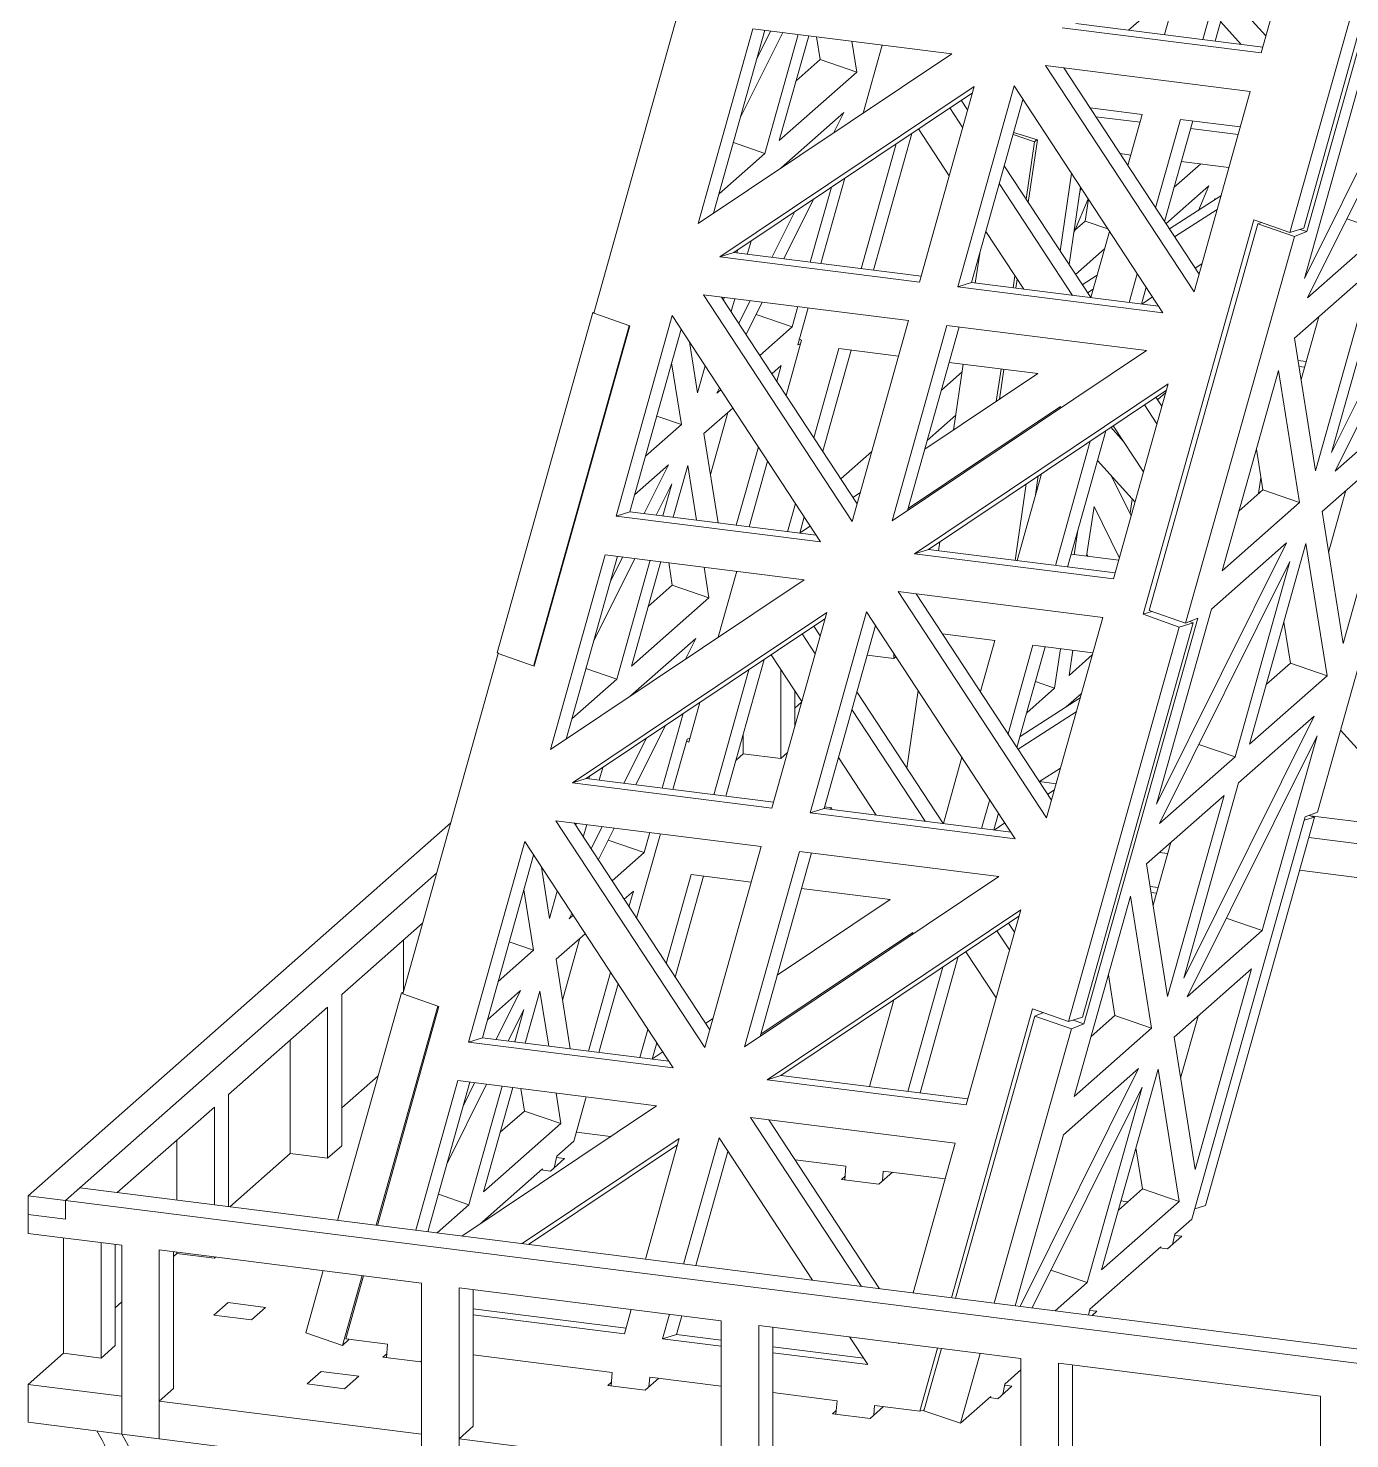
# Model space of a CAD drawing. Header units: millimetres. Extents: x 6136 to 7046, y 1563 to 2173.
# Drawn here: x 6842.1 to 6877.74, y 1717.72 to 1755.75 of the extents above; entities that cross this region are included whole.
import ezdxf

# ---------------------------------------------------------------- set-up
doc = ezdxf.new("R2010")
doc.units = ezdxf.units.MM
doc.header["$LTSCALE"] = 0.5
doc.layers.get('0').update_dxf_attribs({"color": 255})

# ---------------------------------------------------------------- blocks, each defined once
blk = doc.blocks.new('eiffel')
at = {"color": 3, "linetype": 'Continuous', "lineweight": 15}
for p, q in [((-20.413, -90.609), (-16.27, -75.837)), ((-19.895, -90.449), (-15.812, -75.895)), ((-19.784, -90.575), (-15.657, -75.914)), ((-21.494, -83.88), (-19.447, -76.581)), ((-23.216, -83.438), (-21.784, -78.333)), ((-23.673, -83.38), (-22.367, -78.724)), ((-24.194, -79.947), (-25.107, -83.2)), ((-46.491, -93.63), (-42.917, -80.889)), ((-21.317, -83.248), (-22.724, -81.687)), ((-21.433, -83.663), (-28.427, -82.781)), ((-26.457, -83.03), (-25.889, -82.53)), ((-22.233, -83.562), (-23.009, -82.701)), ((-14.999, -82.547), (-19.869, -92.325)), ((-40.534, -82.976), (-42.582, -90.275)), ((-40.077, -83.034), (-41.998, -89.884)), ((-40.992, -86.295), (-39.409, -83.118)), ((-40.534, -82.976), (-33.082, -83.915)), ((-39.859, -83.061), (-40.375, -84.096)), ((-38.827, -83.191), (-40.08, -87.646)), ((-39.539, -87.168), (-38.433, -83.241)), ((-38.142, -83.277), (-38.006, -84.136)), ((-36.819, -83.444), (-36.634, -84.607)), ((-21.494, -83.88), (-28.946, -82.941)), ((-19.753, -93.053), (-14.87, -83.248)), ((-33.082, -83.915), (-42.582, -90.275)), ((-35.68, -83.588), (-36.396, -86.134)), ((-38.006, -84.136), (-38.91, -84.933)), ((-36.634, -84.607), (-38.006, -84.136)), ((-29.563, -84.358), (-21.899, -85.324)), ((-24.005, -92.83), (-29.563, -84.358)), ((-23.818, -92.164), (-28.883, -84.444)), ((-36.634, -84.607), (-39.539, -87.168)), ((-17.816, -85.031), (-19.869, -92.325)), ((-41.763, -91.522), (-32.238, -85.145)), ((-41.245, -91.362), (-32.303, -85.376)), ((-32.238, -85.145), (-34.291, -92.463)), ((-32.857, -92.644), (-30.746, -85.118)), ((-32.32, -85.387), (-32.306, -85.389)), ((-30.746, -85.118), (-25.173, -93.612)), ((-24.005, -92.83), (-21.899, -85.324)), ((-32.67, -86.685), (-33.154, -85.946)), ((-32.483, -86.019), (-32.721, -85.656)), ((-32.339, -92.484), (-30.414, -85.624)), ((-30.415, -85.627), (-30.412, -85.628)), ((-27.899, -85.944), (-25.945, -86.19)), ((-39.465, -88.188), (-37.121, -86.12)), ((-37.121, -86.12), (-37.493, -86.868)), ((-26.027, -86.48), (-27.684, -86.271)), ((-25.945, -86.19), (-26.482, -88.103)), ((-25.443, -89.688), (-24.512, -86.371)), ((-25.111, -90.194), (-24.054, -86.429)), ((-24.512, -86.371), (-22.272, -86.653)), ((-34.575, -86.897), (-36.012, -92.022)), ((-34.323, -86.729), (-33.174, -88.481)), ((-29.974, -87.217), (-30.783, -86.939)), ((-30.763, -86.866), (-29.872, -87.144)), ((-30.212, -89.48), (-29.872, -87.144)), ((-29.908, -87.133), (-29.974, -87.217)), ((-22.353, -86.943), (-24.136, -86.718)), ((-40.08, -87.646), (-41.795, -89.158)), ((-40.08, -87.646), (-41.257, -87.242)), ((-35.158, -87.287), (-36.47, -91.964)), ((-30.291, -89.361), (-29.974, -87.217)), ((-26.776, -87.656), (-26.371, -87.707)), ((-27.872, -93.047), (-31.112, -88.11)), ((-24.756, -88.929), (-23.745, -88.038)), ((-24.48, -87.945), (-22.697, -88.17)), ((-37.084, -88.577), (-37.984, -91.773)), ((-28.595, -88.398), (-29.018, -91.301)), ((-38.377, -91.724), (-37.586, -88.913)), ((-28.552, -92.962), (-31.298, -88.775)), ((-28.261, -88.907), (-28.684, -91.81)), ((-28.286, -89.081), (-28.231, -88.952)), ((-23.451, -88.863), (-25.055, -90.278)), ((-22.997, -89.238), (-24.927, -90.474)), ((-23.842, -89.779), (-23.451, -88.863)), ((-13.969, -89.037), (-18.852, -98.842)), ((-39.37, -91.599), (-38.256, -89.362)), ((-27.969, -89.352), (-28.511, -90.622)), ((-28.084, -90.184), (-27.963, -89.361)), ((-23.142, -89.753), (-24.731, -90.772)), ((-23.219, -89.333), (-23.247, -89.398)), ((-23.219, -89.333), (-23.227, -89.385)), ((-18.723, -99.544), (-13.853, -89.766)), ((-38.974, -89.842), (-39.82, -91.542)), ((-28.468, -90.523), (-28.084, -90.184)), ((-28.084, -90.184), (-27.23, -90.477)), ((-21.764, -90.133), (-25.908, -104.904)), ((-21.614, -90.287), (-25.689, -104.766)), ((-20.413, -90.609), (-21.764, -90.133)), ((-21.479, -90.233), (-21.614, -90.287)), ((-21.614, -90.287), (-20.242, -90.758)), ((-16.929, -90.563), (-18.282, -90.099)), ((-31.802, -90.571), (-30.385, -92.731)), ((-27.173, -90.565), (-27.869, -93.048)), ((-20.242, -90.758), (-24.318, -105.237)), ((-19.895, -90.449), (-20.413, -90.609)), ((-19.784, -90.575), (-20.242, -90.758)), ((-20.03, -90.491), (-19.784, -90.575)), ((-16.929, -90.563), (-19.753, -93.053)), ((-41.763, -91.522), (-41.245, -91.362)), ((-34.23, -92.246), (-41.245, -91.362)), ((-41.099, -91.265), (-41.131, -91.377)), ((-40.737, -91.426), (-40.597, -90.929)), ((-28.442, -92.179), (-27.357, -91.223)), ((-34.291, -92.463), (-41.763, -91.522)), ((-32.196, -92.502), (-32.032, -91.391)), ((-23.709, -91.778), (-23.961, -91.946)), ((-18.852, -98.842), (-16.793, -91.528)), ((-30.782, -92.681), (-30.715, -92.229)), ((-30.681, -92.693), (-30.632, -92.355)), ((-27.634, -92.21), (-28.189, -92.565)), ((-26.436, -93.228), (-26.133, -92.15)), ((-20.239, -94.567), (-17.335, -92.006)), ((-17.335, -92.006), (-19.452, -99.527)), ((-42.38, -92.939), (-34.696, -93.907)), ((-36.807, -101.433), (-42.38, -92.939)), ((-32.857, -92.644), (-32.339, -92.484)), ((-25.173, -93.612), (-32.857, -92.644)), ((-25.334, -93.367), (-32.339, -92.484)), ((-27.779, -92.725), (-27.993, -92.862)), ((-25.978, -93.286), (-25.801, -92.655)), ((-36.62, -100.768), (-41.701, -93.025)), ((-41.598, -93.038), (-41.626, -93.138)), ((-41.341, -93.572), (-41.205, -93.087)), ((-40.626, -93.16), (-41.052, -94.014)), ((-40.78, -94.428), (-40.176, -93.217)), ((-39.058, -94.143), (-38.845, -93.385)), ((-38.451, -93.434), (-38.839, -94.813)), ((-25.563, -93.019), (-25.965, -93.288)), ((-50.105, -106.342), (-46.521, -93.608)), ((-46.521, -93.608), (-46.481, -93.592)), ((-46.488, -93.619), (-46.521, -93.608)), ((-45.141, -94.106), (-46.491, -93.63)), ((-43.549, -93.722), (-45.654, -101.228)), ((-43.549, -93.722), (-37.991, -102.193)), ((-39.058, -94.143), (-40.407, -93.68)), ((-34.696, -93.907), (-36.807, -101.433)), ((-19.336, -93.77), (-19.994, -96.11)), ((-48.733, -106.811), (-45.156, -94.101)), ((-48.715, -106.848), (-45.141, -94.106)), ((-43.217, -94.228), (-45.136, -101.068)), ((-39.058, -94.143), (-40.267, -95.21)), ((-35.315, -101.407), (-33.262, -94.088)), ((-34.732, -101.016), (-32.805, -94.146)), ((-33.262, -94.088), (-25.79, -95.029)), ((-42.604, -96.61), (-42.907, -94.7)), ((-39.285, -96.707), (-38.704, -94.635)), ((-38.839, -94.813), (-38.743, -94.775)), ((-38.782, -94.608), (-38.704, -94.635)), ((-37.309, -94.954), (-38.245, -98.292)), ((-36.851, -95.012), (-37.913, -98.797)), ((-37.309, -94.954), (-35.069, -95.237)), ((-25.79, -95.029), (-35.315, -101.407)), ((-19.452, -99.527), (-20.239, -94.567)), ((-43.571, -95.491), (-43.205, -97.8)), ((-42.318, -95.597), (-42.604, -96.61)), ((-39.816, -95.897), (-39.464, -95.586)), ((-39.631, -96.179), (-39.464, -95.586)), ((-33.178, -95.475), (-29.857, -95.893)), ((-33.009, -98.004), (-32.646, -95.542)), ((-19.806, -95.44), (-20.107, -95.402)), ((-29.857, -95.893), (-34.09, -98.727)), ((-33.469, -96.512), (-32.687, -95.822)), ((-31.41, -96.933), (-31.231, -95.72)), ((-31.287, -96.851), (-31.124, -95.734)), ((-20.839, -95.77), (-22.95, -103.272)), ((-20.839, -95.77), (-20.053, -100.717)), ((-19.867, -95.657), (-20.07, -95.631)), ((-41.875, -96.627), (-41.774, -96.426)), ((-41.728, -96.498), (-41.875, -96.627)), ((-34.471, -102.637), (-24.972, -96.277)), ((-33.952, -102.477), (-25.036, -96.508)), ((-27.019, -103.575), (-24.972, -96.277)), ((-25.366, -96.866), (-25.061, -96.597)), ((-25.073, -96.532), (-25.044, -96.536)), ((-42.361, -98.141), (-41.277, -97.185)), ((-34.71, -100.938), (-29.012, -97.123)), ((-29.012, -97.123), (-29.034, -97.201)), ((-25.392, -97.777), (-25.862, -97.061)), ((-25.206, -97.111), (-25.429, -96.771)), ((-15.906, -97.06), (-18.723, -99.544)), ((-43.205, -97.8), (-44.13, -97.483)), ((-42.118, -99.671), (-41.465, -97.351)), ((-33.996, -98.391), (-32.927, -97.449)), ((-19.384, -112.311), (-15.229, -97.547)), ((-43.205, -97.8), (-44.553, -98.989)), ((-41.83, -101.484), (-42.361, -98.141)), ((-28.741, -103.134), (-27.309, -98.029)), ((-26.647, -98.429), (-27.121, -97.903)), ((-27.031, -97.843), (-25.896, -99.573)), ((-41.148, -101.57), (-40.323, -98.638)), ((-29.198, -103.076), (-27.892, -98.419)), ((-21.668, -98.717), (-21.425, -100.247)), ((-19.209, -101.058), (-16.313, -98.503)), ((-18.424, -106.004), (-16.313, -98.503)), ((-40.666, -101.631), (-39.975, -99.169)), ((-37.234, -99.832), (-36.07, -98.806)), ((-27.623, -99.149), (-26.215, -100.71)), ((-44.957, -100.43), (-43.691, -99.314)), ((-43.691, -99.314), (-44.598, -101.136)), ((-43.509, -101.273), (-42.962, -99.331)), ((-42.962, -99.331), (-42.636, -101.383)), ((-29.719, -99.643), (-30.632, -102.895)), ((-29.838, -99.722), (-29.942, -100.437)), ((-27.077, -99.754), (-26.357, -101.215)), ((-21.497, -99.792), (-21.584, -100.387)), ((-44.148, -101.192), (-43.562, -100.016)), ((-43.562, -100.016), (-43.902, -101.223)), ((-36.501, -100.341), (-36.778, -100.527)), ((-30.29, -100.025), (-30.707, -102.886)), ((-21.425, -100.247), (-22.321, -101.037)), ((-20.053, -100.717), (-21.425, -100.247)), ((-18.966, -102.587), (-18.313, -100.268)), ((-38.936, -100.753), (-39.232, -101.812)), ((-27.751, -100.87), (-28.026, -102.731)), ((-26.801, -102.797), (-27.751, -100.87)), ((-26.324, -100.589), (-26.402, -101.122)), ((-20.053, -100.717), (-22.95, -103.272)), ((-45.654, -101.228), (-45.136, -101.068)), ((-37.991, -102.193), (-45.654, -101.228)), ((-38.152, -101.948), (-45.136, -101.068)), ((-38.604, -101.259), (-38.773, -101.863)), ((-18.424, -106.004), (-19.209, -101.058)), ((-38.38, -101.6), (-38.782, -101.868)), ((-28.489, -102.673), (-28.352, -101.749)), ((-33.526, -102.191), (-33.574, -102.525)), ((-20.54, -102.231), (-25.409, -112.009)), ((-23.356, -104.715), (-20.54, -102.231)), ((-21.928, -109.769), (-19.811, -102.248)), ((-19.811, -102.248), (-19.023, -107.208)), ((-46.059, -102.672), (-48.107, -109.97)), ((-45.602, -102.729), (-47.523, -109.58)), ((-46.49, -105.894), (-44.954, -102.811)), ((-46.059, -102.672), (-38.607, -103.61)), ((-45.404, -102.754), (-45.873, -103.694)), ((-44.37, -102.884), (-45.621, -107.33)), ((-45.079, -106.852), (-43.976, -102.934)), ((-43.681, -102.971), (-43.546, -103.82)), ((-34.471, -102.637), (-33.952, -102.477)), ((-27.019, -103.575), (-34.471, -102.637)), ((-26.958, -103.358), (-33.952, -102.477)), ((-26.825, -102.883), (-28.607, -102.658)), ((-27.969, -102.738), (-28.014, -102.648)), ((-25.294, -112.738), (-20.411, -102.933)), ((-20.411, -102.933), (-22.469, -110.247)), ((-42.358, -103.138), (-42.175, -104.291)), ((-41.826, -105.765), (-41.132, -103.292)), ((-38.607, -103.61), (-48.107, -109.97)), ((-43.546, -103.82), (-44.45, -104.617)), ((-42.175, -104.291), (-43.546, -103.82)), ((-35.088, -104.054), (-27.424, -105.019)), ((-29.53, -112.525), (-35.088, -104.054)), ((-42.175, -104.291), (-45.079, -106.852)), ((-29.343, -111.86), (-34.408, -104.14)), ((-47.288, -111.218), (-37.763, -104.84)), ((-46.77, -111.058), (-37.828, -105.071)), ((-37.763, -104.84), (-39.816, -112.159)), ((-38.382, -112.34), (-36.271, -104.814)), ((-37.845, -105.083), (-37.831, -105.084)), ((-36.271, -104.814), (-30.698, -113.308)), ((-29.53, -112.525), (-27.424, -105.019)), ((-28.133, -120.24), (-23.859, -105.054)), ((-25.581, -104.804), (-25.908, -104.904)), ((-25.908, -104.904), (-24.557, -105.381)), ((-25.689, -104.766), (-24.318, -105.237)), ((-23.356, -104.715), (-25.409, -112.009)), ((-24.318, -105.237), (-23.859, -105.054)), ((-38.008, -105.715), (-38.246, -105.352)), ((-37.864, -112.18), (-35.939, -105.32)), ((-35.94, -105.323), (-35.937, -105.323)), ((-33.424, -105.64), (-31.47, -105.886)), ((-28.701, -120.152), (-24.557, -105.381)), ((-28.182, -119.993), (-24.039, -105.221)), ((-24.039, -105.221), (-24.557, -105.381)), ((-24.165, -105.176), (-24.039, -105.221)), ((-20.64, -105.194), (-20.395, -106.737)), ((-45.107, -107.962), (-42.661, -105.805)), ((-42.661, -105.805), (-43.049, -106.584)), ((-38.195, -106.38), (-38.679, -105.642)), ((-31.47, -105.886), (-32.007, -107.799)), ((-30.968, -109.384), (-30.037, -106.066)), ((-30.636, -109.889), (-29.579, -106.124)), ((-30.037, -106.066), (-27.797, -106.349)), ((-53.64, -119.113), (-50.065, -106.371)), ((-50.041, -106.364), (-50.105, -106.342)), ((-50.041, -106.364), (-50.065, -106.371)), ((-50.065, -106.371), (-48.715, -106.848)), ((-40.1, -106.593), (-41.537, -111.717)), ((-39.848, -106.424), (-38.699, -108.176)), ((-36.252, -106.435), (-35.243, -106.562)), ((-35.243, -106.562), (-35.243, -106.38)), ((-35.243, -106.562), (-35.168, -106.496)), ((-29.227, -107.67), (-29.009, -106.196)), ((-28.547, -106.254), (-28.685, -107.192)), ((-27.819, -106.429), (-28.685, -107.192)), ((-45.621, -107.33), (-46.781, -106.932)), ((-40.683, -106.983), (-41.995, -111.66)), ((-39.486, -110.304), (-39.486, -106.976)), ((-19.023, -107.208), (-21.928, -109.769)), ((-20.395, -106.737), (-21.298, -107.534)), ((-19.023, -107.208), (-20.395, -106.737)), ((-45.621, -107.33), (-47.31, -108.82)), ((-29.227, -107.67), (-30.272, -108.591)), ((-29.227, -107.67), (-29.944, -107.424)), ((-42.926, -109.688), (-42.51, -108.206)), ((-38.956, -107.785), (-38.956, -109.093)), ((-38.706, -108.201), (-38.956, -108.422)), ((-33.397, -112.743), (-36.637, -107.805)), ((-34.338, -107.761), (-34.761, -110.664)), ((-28.271, -108.039), (-30.521, -109.481)), ((-28.224, -107.87), (-28.797, -108.376)), ((-43.92, -111.417), (-43.134, -108.624)), ((-34.077, -112.657), (-36.823, -108.471)), ((-28.416, -108.554), (-30.595, -109.951)), ((-19.509, -108.721), (-24.392, -118.526)), ((-22.334, -111.212), (-19.509, -108.721)), ((-44.915, -111.292), (-43.813, -109.078)), ((-18.52, -109.24), (-14.276, -113.945)), ((-44.531, -109.559), (-45.365, -111.235)), ((-42.995, -109.576), (-43.527, -111.467)), ((-42.926, -109.688), (-43.017, -109.656)), ((-42.882, -109.531), (-42.995, -109.576)), ((-40.889, -110.127), (-40.889, -109.406)), ((-24.263, -119.228), (-19.394, -109.45)), ((-22.469, -110.247), (-23.822, -109.783)), ((-21.447, -116.744), (-19.394, -109.45)), ((-40.889, -110.127), (-41.158, -110.364)), ((-40.889, -110.127), (-39.486, -110.304)), ((-39.486, -110.304), (-39.233, -110.08)), ((-37.327, -110.267), (-35.91, -112.426)), ((-32.698, -110.261), (-33.394, -112.743)), ((-22.469, -110.247), (-25.294, -112.738)), ((-46.28, -111.12), (-46.145, -110.64)), ((-29.796, -111.169), (-29.007, -110.664)), ((-47.288, -111.218), (-46.77, -111.058)), ((-39.816, -112.159), (-47.288, -111.218)), ((-39.755, -111.942), (-46.77, -111.058)), ((-46.647, -110.976), (-46.674, -111.07)), ((-29.796, -111.17), (-29.171, -111.248)), ((-24.392, -118.526), (-22.334, -111.212)), ((-31.961, -112.924), (-31.658, -111.845)), ((-29.234, -111.473), (-29.486, -111.642)), ((-25.78, -114.251), (-22.876, -111.69)), ((-22.876, -111.69), (-24.993, -119.211)), ((-38.382, -112.34), (-37.864, -112.18)), ((-30.698, -113.308), (-38.382, -112.34)), ((-30.859, -113.062), (-37.864, -112.18)), ((-37.569, -112.149), (-37.845, -112.114)), ((-37.637, -112.209), (-37.569, -112.149)), ((-31.503, -112.981), (-31.326, -112.351)), ((-19.843, -112.493), (-24.082, -127.552)), ((-23.576, -127.047), (-19.495, -112.502)), ((-19.879, -112.62), (-19.495, -112.502)), ((-19.384, -112.311), (-19.843, -112.493)), ((-19.495, -112.502), (-19.692, -112.433)), ((-19.647, -112.448), (-15.111, -113.02)), ((-67.671, -126.675), (-51.846, -112.719)), ((-47.905, -112.635), (-40.221, -113.603)), ((-42.332, -121.129), (-47.905, -112.635)), ((-42.145, -120.463), (-47.226, -112.72)), ((-47.141, -112.731), (-47.164, -112.814)), ((-46.879, -113.248), (-46.748, -112.781)), ((-46.171, -112.853), (-46.589, -113.691)), ((-46.317, -114.106), (-45.721, -112.91)), ((-31.088, -112.714), (-31.49, -112.983)), ((-49.074, -113.417), (-51.179, -120.923)), ((-49.074, -113.417), (-43.516, -121.889)), ((-44.598, -113.827), (-45.948, -113.365)), ((-43.994, -113.128), (-44.884, -116.289)), ((-44.598, -113.827), (-44.388, -113.078)), ((-24.876, -113.454), (-25.535, -115.794)), ((-19.708, -113.261), (-14.276, -113.945)), ((-48.742, -113.923), (-50.661, -120.764)), ((-44.598, -113.827), (-45.803, -114.889)), ((-40.221, -113.603), (-42.332, -121.129)), ((-40.84, -121.102), (-38.787, -113.784)), ((-40.257, -120.712), (-38.33, -113.841)), ((-38.787, -113.784), (-31.315, -114.725)), ((-25.298, -113.827), (-24.992, -113.865)), ((-66.268, -126.852), (-52.373, -114.598)), ((-48.144, -116.295), (-48.45, -114.368)), ((-24.993, -119.211), (-25.78, -114.251)), ((-20.052, -114.488), (-15.207, -115.098)), ((-42.834, -114.65), (-43.77, -117.987)), ((-42.376, -114.708), (-43.438, -118.493)), ((-42.834, -114.65), (-40.594, -114.932)), ((-31.315, -114.725), (-40.84, -121.102)), ((-25.349, -115.133), (-25.646, -115.095)), ((-49.105, -115.218), (-48.745, -117.485)), ((-47.856, -115.273), (-48.144, -116.295)), ((-45.352, -115.577), (-45.005, -115.27)), ((-45.169, -115.855), (-45.005, -115.27)), ((-35.382, -115.589), (-39.615, -118.423)), ((-38.703, -115.17), (-35.382, -115.589)), ((-26.379, -115.455), (-28.49, -122.956)), ((-26.379, -115.455), (-25.594, -120.401)), ((-25.41, -115.35), (-25.609, -115.325)), ((-47.415, -116.311), (-47.311, -116.103)), ((-47.263, -116.177), (-47.415, -116.311)), ((-39.996, -122.332), (-30.497, -115.972)), ((-39.477, -122.172), (-30.561, -116.203)), ((-32.544, -123.271), (-30.497, -115.972)), ((-52.9, -116.477), (-55.926, -119.146)), ((-30.731, -116.807), (-30.954, -116.466)), ((-21.447, -116.744), (-22.796, -116.281)), ((-53.617, -119.032), (-53.617, -117.109)), ((-48.745, -117.485), (-49.654, -117.173)), ((-47.901, -117.825), (-46.812, -116.865)), ((-47.658, -119.355), (-47.005, -117.035)), ((-40.235, -120.633), (-34.537, -116.819)), ((-34.537, -116.819), (-34.559, -116.897)), ((-30.917, -117.472), (-31.387, -116.756)), ((-21.447, -116.744), (-24.263, -119.228)), ((-48.745, -117.485), (-50.068, -118.651)), ((-34.266, -122.829), (-32.834, -117.725)), ((-32.556, -117.539), (-31.421, -119.268)), ((-47.369, -121.178), (-47.901, -117.825)), ((-46.691, -121.264), (-45.861, -118.314)), ((-34.723, -122.771), (-33.417, -118.115)), ((-24.75, -120.742), (-21.853, -118.187)), ((-23.964, -125.689), (-21.853, -118.187)), ((-45.576, -118.748), (-46.298, -121.313)), ((-27.208, -118.401), (-26.966, -119.931)), ((-56.089, -127.6), (-53.689, -119.076)), ((-55.926, -119.146), (-55.926, -124.803)), ((-53.689, -119.076), (-53.622, -119.049)), ((-53.635, -119.095), (-53.689, -119.076)), ((-52.289, -119.589), (-53.64, -119.113)), ((-50.473, -120.093), (-49.232, -118.998)), ((-49.232, -118.998), (-50.143, -120.829)), ((-49.052, -120.966), (-48.502, -119.015)), ((-48.502, -119.015), (-48.175, -121.077)), ((-35.244, -119.338), (-36.157, -122.591)), ((-56.457, -119.614), (-60.169, -122.888)), ((-56.457, -125.27), (-56.457, -119.614)), ((-54.636, -127.783), (-52.326, -119.576)), ((-54.589, -127.789), (-52.289, -119.589)), ((-49.693, -120.885), (-49.103, -119.7)), ((-49.103, -119.7), (-49.445, -120.917)), ((-30.051, -119.676), (-33.087, -130.498)), ((-28.701, -120.152), (-30.051, -119.676)), ((-29.637, -119.822), (-29.964, -119.952)), ((-42.026, -120.037), (-42.303, -120.223)), ((-29.964, -119.952), (-32.937, -130.517)), ((-28.592, -120.422), (-31.485, -130.7)), ((-29.964, -119.952), (-28.592, -120.422)), ((-28.182, -119.993), (-28.701, -120.152)), ((-28.133, -120.24), (-28.592, -120.422)), ((-28.536, -120.102), (-28.133, -120.24)), ((-25.594, -120.401), (-28.49, -122.956)), ((-26.966, -119.931), (-27.861, -120.721)), ((-25.594, -120.401), (-26.966, -119.931)), ((-24.507, -122.272), (-23.854, -119.952)), ((-57.86, -125.094), (-57.86, -120.851)), ((-51.179, -120.923), (-50.661, -120.764)), ((-43.516, -121.889), (-51.179, -120.923)), ((-43.677, -121.643), (-50.661, -120.764)), ((-44.461, -120.449), (-44.757, -121.507)), ((-44.129, -120.954), (-44.298, -121.558)), ((-23.964, -125.689), (-24.75, -120.742)), ((-43.905, -121.295), (-44.307, -121.564)), ((-26.08, -121.915), (-30.516, -130.822)), ((-28.897, -124.399), (-26.08, -121.915)), ((-27.468, -129.453), (-25.351, -121.932)), ((-25.351, -121.932), (-24.564, -126.892)), ((-54.566, -122.189), (-55.926, -123.389)), ((-51.584, -122.367), (-53.156, -127.969)), ((-51.127, -122.425), (-52.698, -128.027)), ((-51.987, -125.493), (-50.499, -122.504)), ((-51.584, -122.367), (-44.132, -123.306)), ((-50.949, -122.447), (-51.37, -123.293)), ((-39.996, -122.332), (-39.477, -122.172)), ((-32.544, -123.271), (-39.996, -122.332)), ((-32.483, -123.054), (-39.477, -122.172)), ((-60.169, -122.888), (-60.169, -127.086)), ((-49.913, -122.578), (-51.161, -127.014)), ((-50.619, -126.536), (-49.519, -122.627)), ((-49.22, -122.665), (-49.087, -123.505)), ((-47.897, -122.832), (-47.715, -123.975)), ((-46.766, -122.974), (-47.233, -124.635)), ((-30.065, -130.878), (-25.951, -122.617)), ((-25.951, -122.617), (-28.01, -129.931)), ((-60.699, -123.355), (-64.334, -126.561)), ((-60.699, -127.019), (-60.699, -123.355)), ((-44.132, -123.306), (-51.424, -128.188)), ((-49.99, -124.301), (-49.087, -123.505)), ((-49.087, -123.505), (-47.715, -123.975)), ((-50.619, -126.536), (-47.715, -123.975)), ((-40.613, -123.749), (-32.949, -124.715)), ((-36.464, -130.072), (-40.613, -123.749)), ((-35.785, -130.158), (-39.933, -123.835)), ((-62.102, -126.842), (-62.102, -124.593)), ((-49.167, -128.472), (-43.288, -124.536)), ((-47.874, -125.2), (-47.233, -124.635)), ((-45.862, -124.464), (-47.14, -124.303)), ((-43.288, -124.536), (-44.555, -129.053)), ((-43.121, -129.234), (-41.796, -124.509)), ((-41.796, -124.509), (-38.298, -129.841)), ((-28.897, -124.399), (-30.698, -130.799)), ((-57.86, -125.094), (-60.125, -127.091)), ((-57.86, -125.094), (-56.457, -125.27)), ((-56.457, -125.27), (-55.926, -124.803)), ((-48.931, -128.502), (-43.353, -124.767)), ((-43.356, -124.78), (-43.37, -124.778)), ((-42.664, -129.291), (-41.464, -125.015)), ((-41.462, -125.019), (-41.465, -125.018)), ((-34.521, -130.317), (-32.949, -124.715)), ((-26.18, -124.878), (-25.935, -126.421)), ((-50.75, -127.736), (-48.404, -125.668)), ((-48.109, -125.753), (-48.452, -125.71)), ((-48.404, -125.668), (-48.415, -125.714)), ((-47.579, -125.285), (-48.109, -125.753)), ((-47.968, -125.629), (-47.874, -125.2)), ((-47.884, -125.247), (-47.579, -125.285)), ((-37.045, -125.575), (-38.949, -125.335)), ((-37.045, -125.575), (-37.084, -126.085)), ((-37.073, -125.945), (-37.213, -126.068)), ((-37.213, -126.068), (-35.81, -126.245)), ((-35.81, -126.245), (-35.299, -125.795)), ((-35.67, -126.122), (-35.642, -125.752)), ((-33.322, -126.044), (-35.642, -125.752)), ((-67.671, -127.382), (-67.671, -126.675)), ((-67.671, -126.675), (-66.268, -126.852)), ((-66.268, -126.852), (-65.737, -126.384)), ((31.078, -138.582), (-65.737, -126.384)), ((-51.161, -127.014), (-52.304, -126.622)), ((-26.839, -127.218), (-25.935, -126.421)), ((-25.935, -126.421), (-24.564, -126.892)), ((-66.268, -126.852), (-66.268, -127.559)), ((30.548, -139.05), (-66.268, -126.852)), ((-52.358, -128.07), (-51.161, -127.014)), ((-27.468, -129.453), (-24.564, -126.892)), ((-26.484, -126.906), (-26.742, -126.873)), ((-23.974, -127.17), (-23.576, -127.047)), ((-67.671, -127.382), (-67.671, -128.089)), ((-66.268, -127.559), (-67.671, -127.382)), ((-24.723, -128.117), (-24.082, -127.552)), ((-67.671, -128.089), (-64.163, -128.531)), ((-66.345, -132.577), (-66.345, -128.256)), ((-24.994, -128.665), (-24.464, -128.197)), ((-24.807, -128.5), (-24.723, -128.117)), ((-24.464, -128.197), (-24.733, -128.164)), ((-64.942, -132.754), (-64.942, -128.433)), ((-64.412, -128.5), (-64.412, -132.286)), ((-64.163, -128.531), (-64.163, -135.602)), ((-62.76, -128.708), (-52.938, -129.946)), ((-62.76, -135.779), (-62.76, -128.708)), ((-62.23, -133.897), (-62.23, -128.775)), ((-62.102, -128.835), (-62.23, -128.948)), ((-62.102, -128.835), (-62.102, -128.791)), ((-62.102, -128.835), (-60.699, -129.012)), ((-27.905, -130.923), (-25.253, -128.585)), ((-25.3, -128.627), (-24.994, -128.665)), ((-25.253, -128.585), (-25.263, -128.631)), ((-60.699, -129.012), (-60.699, -128.968)), ((-60.699, -129.012), (-60.655, -128.973)), ((-57.274, -131.81), (-56.618, -129.482)), ((-55.902, -132.28), (-55.166, -129.665)), ((-55.78, -132.034), (-55.117, -129.671)), ((-28.01, -129.931), (-29.363, -129.467)), ((-29.207, -130.987), (-28.01, -129.931)), ((-52.938, -129.946), (-52.938, -137.017)), ((-51.535, -130.122), (-41.713, -131.36)), ((-51.535, -137.193), (-51.535, -130.122)), ((-51.005, -135.311), (-51.005, -130.189)), ((-64.163, -130.653), (-64.412, -130.872)), ((-60.716, -131.148), (-60.186, -130.68)), ((-58.782, -130.857), (-60.186, -130.68)), ((-59.313, -131.325), (-58.782, -130.857)), ((-51.005, -130.916), (-45.28, -131.637)), ((-45.083, -130.935), (-45.341, -131.855)), ((-27.953, -131.145), (-27.905, -130.923)), ((-27.646, -131.004), (-27.915, -130.97)), ((-59.313, -131.325), (-60.716, -131.148)), ((-51.005, -131.141), (-45.341, -131.855)), ((-43.907, -132.035), (-43.649, -131.116)), ((-43.389, -131.876), (-43.192, -131.173)), ((-41.713, -131.36), (-41.713, -138.431)), ((-27.824, -131.161), (-27.646, -131.004)), ((-55.902, -132.28), (-57.274, -131.81)), ((-54.215, -132.232), (-55.78, -132.034)), ((-43.389, -131.876), (-43.907, -132.035)), ((-43.907, -132.035), (-41.713, -132.312)), ((-43.389, -131.876), (-41.713, -132.087)), ((-40.31, -131.537), (-30.488, -132.774)), ((-40.31, -138.608), (-40.31, -131.537)), ((-39.78, -136.726), (-39.78, -131.603)), ((-36.904, -131.966), (-36.223, -133.003)), ((-66.345, -132.577), (-67.671, -133.746)), ((-66.345, -132.577), (-64.942, -132.754)), ((-64.942, -132.754), (-64.412, -132.286)), ((-55.902, -132.28), (-55.643, -132.052)), ((-54.215, -132.232), (-54.253, -132.741)), ((-39.78, -132.33), (-36.384, -132.758)), ((-39.78, -132.555), (-36.223, -133.003)), ((-35.055, -132.221), (-35.07, -132.197)), ((-35.055, -132.221), (-35.049, -132.199)), ((-33.615, -132.38), (-34.278, -134.743)), ((-33.467, -132.399), (-34.122, -134.726)), ((-54.242, -132.602), (-54.382, -132.725)), ((-54.382, -132.725), (-52.979, -132.902)), ((-52.979, -132.902), (-52.938, -132.866)), ((-45.796, -133.292), (-51.005, -132.636)), ((-32.014, -132.582), (-32.75, -135.197)), ((-30.488, -132.774), (-30.488, -139.845)), ((-29.085, -132.951), (-19.263, -134.188)), ((-29.085, -140.022), (-29.085, -132.951)), ((-28.555, -138.14), (-28.555, -133.018)), ((-56.694, -133.258), (-57.225, -133.726)), ((-55.291, -133.435), (-56.694, -133.258)), ((-55.291, -133.435), (-55.822, -133.903)), ((-45.796, -133.292), (-45.834, -133.802)), ((-44.56, -133.962), (-44.05, -133.512)), ((-44.421, -133.839), (-44.393, -133.469)), ((-41.713, -133.807), (-44.393, -133.469)), ((-31.086, -133.729), (-30.488, -133.202)), ((-67.671, -133.746), (-64.163, -134.188)), ((-67.671, -133.746), (-67.671, -135.16)), ((-62.76, -134.365), (-62.23, -133.897)), ((-55.822, -133.903), (-57.225, -133.726)), ((-45.824, -133.662), (-45.963, -133.786)), ((-45.963, -133.786), (-44.56, -133.962)), ((-37.377, -134.353), (-39.78, -134.05)), ((-31.358, -134.278), (-30.828, -133.81)), ((-31.171, -134.112), (-31.086, -133.729)), ((-30.828, -133.81), (-31.097, -133.776)), ((-64.163, -135.602), (-64.163, -134.188)), ((-62.76, -134.365), (-52.938, -135.602)), ((-62.76, -135.779), (-62.76, -134.365)), ((-37.377, -134.353), (-37.416, -134.862)), ((-36.141, -135.023), (-35.631, -134.573)), ((-36.002, -134.9), (-35.974, -134.53)), ((-34.278, -134.743), (-35.974, -134.53)), ((-34.113, -134.692), (-34.278, -134.743)), ((-32.75, -135.197), (-31.617, -134.197)), ((-31.664, -134.239), (-31.358, -134.278)), ((-31.617, -134.197), (-31.627, -134.244)), ((-19.263, -134.188), (-19.263, -141.259)), ((-67.671, -135.16), (-64.163, -135.602)), ((-37.405, -134.723), (-37.545, -134.846)), ((-37.545, -134.846), (-36.141, -135.023)), ((-34.122, -134.726), (-32.75, -135.197)), ((-64.163, -135.602), (-62.76, -135.779)), ((-52.938, -137.017), (-52.938, -135.602)), ((-51.535, -135.779), (-51.005, -135.311)), ((-62.76, -135.779), (-52.938, -137.017)), ((-51.535, -135.779), (-41.713, -137.017)), ((-51.535, -137.193), (-51.535, -135.779))]:
    blk.add_line(p, q, dxfattribs=at)
for centre, radius, start, end in [((-70.143, -138.553), 5.903, 0.5291, 31.3311), ((-69.257, -138.607), 5.914, 354.7908, 30.5315)]:
    blk.add_arc(centre, radius, start, end, dxfattribs=at)

msp = doc.modelspace()

# ---------------------------------------------------------------- block references
at = {"color": 3, "xscale": 0.7200000000000001, "yscale": 0.7200000000000001, "zscale": 0.7200000000000001}
msp.add_blockref('eiffel', (6890.819, 1815.479), dxfattribs=at)

doc.saveas('drawing.dxf')
